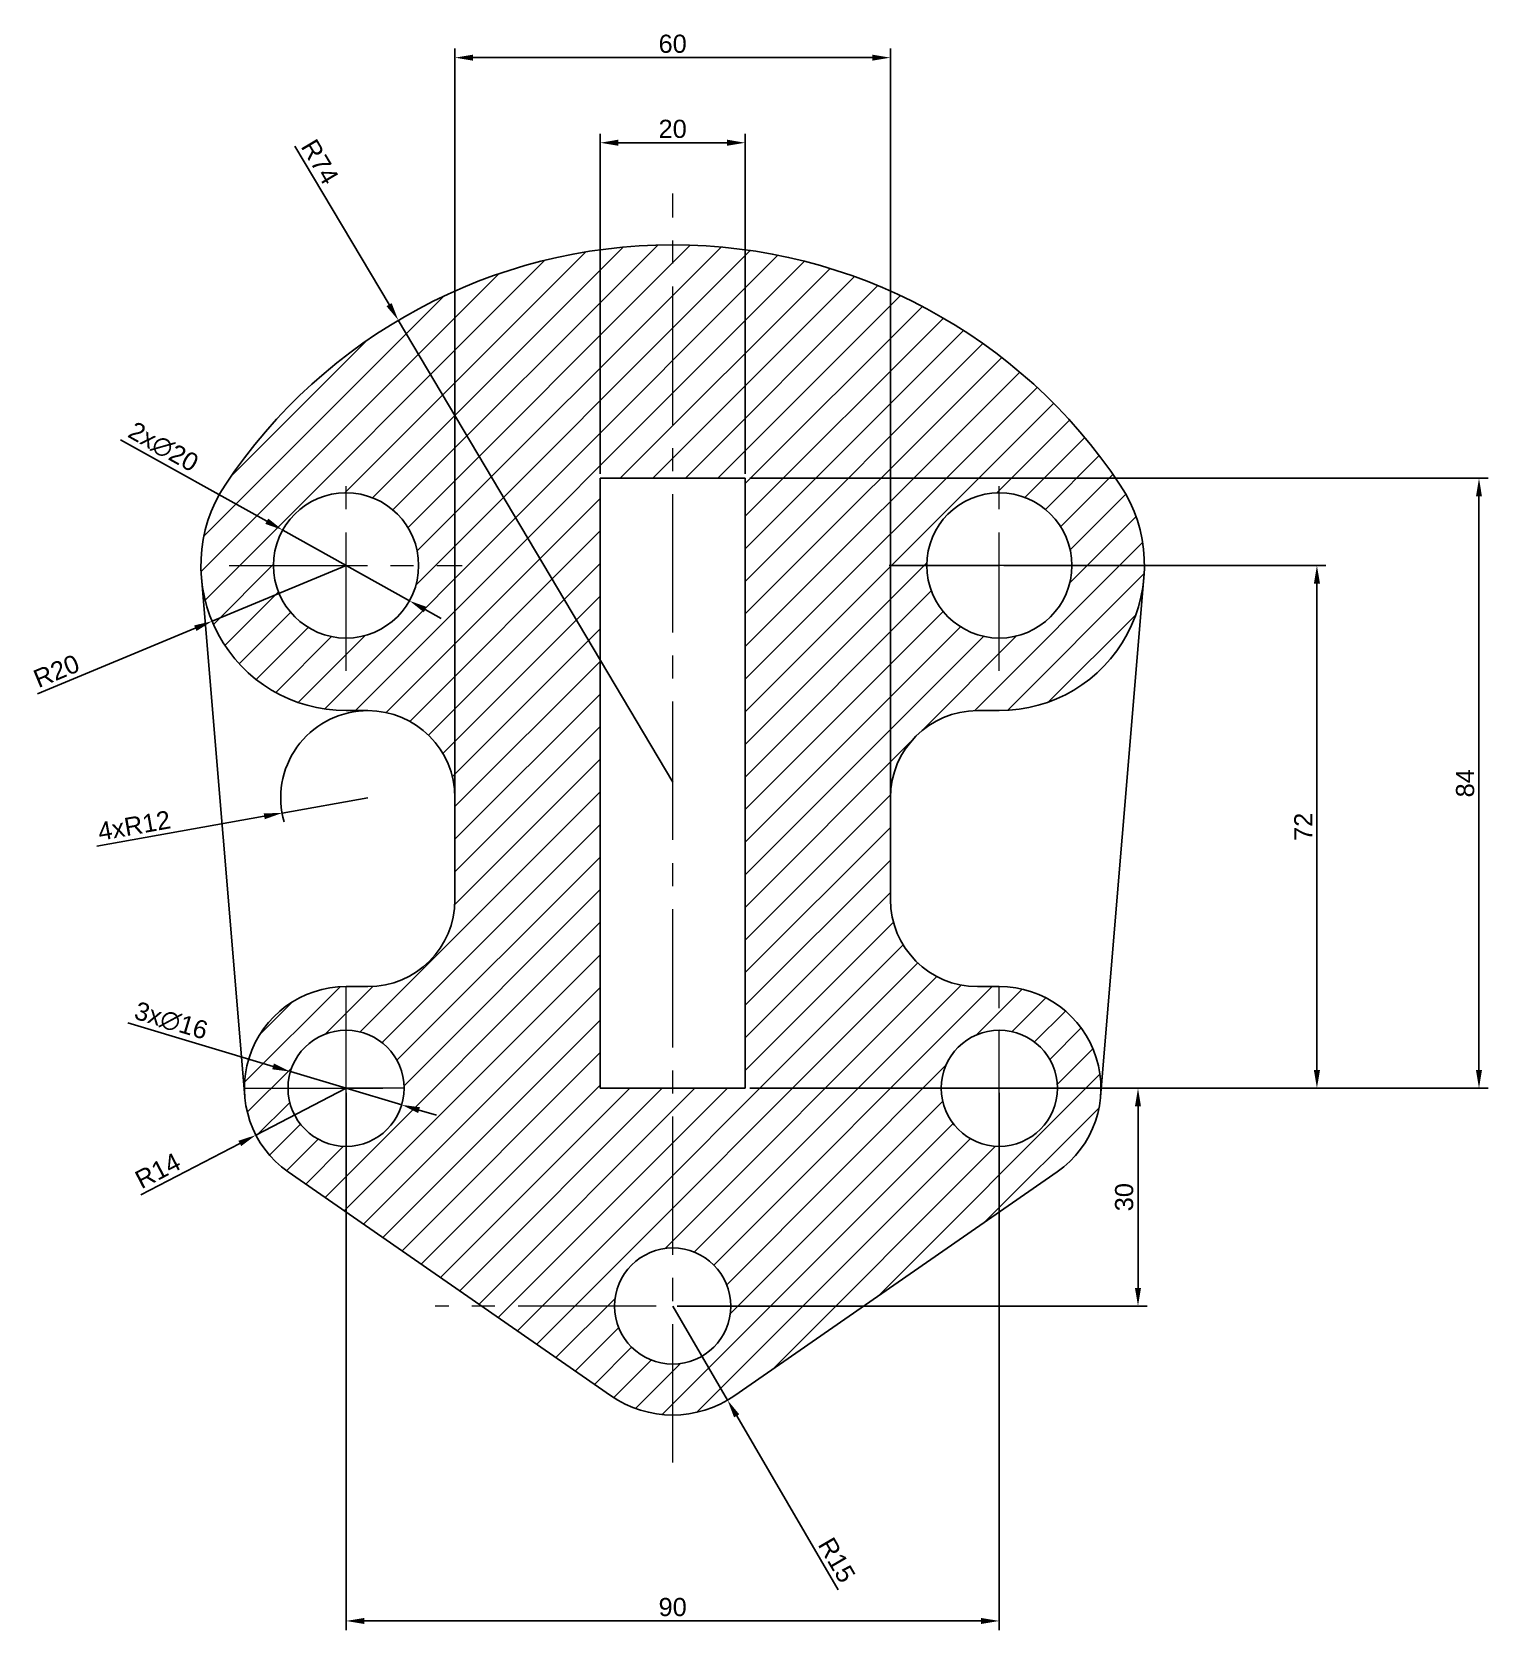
# Model space of a CAD drawing. Header units: millimetres. Extents: x 3575 to 3776, y 1240 to 1460.
import ezdxf

# ---------------------------------------------------------------- set-up
doc = ezdxf.new("R2010")
doc.units = ezdxf.units.MM
doc.linetypes.add('CENTER2', pattern=[28.575, 19.05, -3.175, 3.175, -3.175])
for name, color, linetype, lineweight in [('Konstrukcyjna', 250, 'Continuous', 25), ('Osie symetrii', 1, 'CENTER2', 13), ('Wymiary', 3, 'Continuous', 13)]:
    doc.layers.add(name, color=color, linetype=linetype, lineweight=lineweight)
doc.styles.get("Standard").update_dxf_attribs({"font": 'arial.ttf'})
doc.dimstyles.new('ISO-25', dxfattribs={"dimtxt": 2.5, "dimasz": 2.5, "dimexe": 1.25, "dimexo": 0.625, "dimtad": 1, "dimtxsty": 'Standard', "dimcen": 2.5, "dimadec": 0, "dimazin": 0, "dimtfac": 1, "dimtmove": 0, "dimatfit": 3, "dimfxl": 1, "dimarcsym": 0})

# ---------------------------------------------------------------- blocks, each defined once
blk = doc.blocks.new('*D3')
at = {"layer": 'Defpoints', "color": 0, "transparency": 16777216}
for p in [(3673.36, 1445.1), (3653.36, 1398.89), (3673.36, 1398.89)]:
    blk.add_point(p, dxfattribs=at)
at = {"layer": 'Wymiary', "color": 0, "lineweight": -2, "transparency": 16777216}
for p, q in [((3653.36, 1399.52), (3653.36, 1446.35)), ((3673.36, 1399.52), (3673.36, 1446.35)), ((3655.86, 1445.1), (3670.86, 1445.1))]:
    blk.add_line(p, q, dxfattribs=at)
at = {"layer": 'Wymiary', "color": 0, "transparency": 16777216}
for points in [[(3655.86, 1445.52), (3655.86, 1444.69), (3653.36, 1445.1)], [(3670.86, 1445.52), (3670.86, 1444.69), (3673.36, 1445.1)]]:
    blk.add_solid(points, dxfattribs=at)
at = {"layer": 'Wymiary', "color": 0, "transparency": 16777216, "insert": (3663.36, 1447), "char_height": 2.5, "attachment_point": 5}
blk.add_mtext('20', dxfattribs=at)
blk = doc.blocks.new('*D4')
at = {"layer": 'Defpoints', "color": 0, "transparency": 16777216}
for p in [(3693.36, 1456.82), (3633.36, 1354.89), (3693.36, 1354.89)]:
    blk.add_point(p, dxfattribs=at)
at = {"layer": 'Wymiary', "color": 0, "lineweight": -2, "transparency": 16777216}
for p, q in [((3633.36, 1355.52), (3633.36, 1458.07)), ((3693.36, 1355.52), (3693.36, 1458.07)), ((3635.86, 1456.82), (3690.86, 1456.82))]:
    blk.add_line(p, q, dxfattribs=at)
at = {"layer": 'Wymiary', "color": 0, "transparency": 16777216}
for points in [[(3635.86, 1457.23), (3635.86, 1456.4), (3633.36, 1456.82)], [(3690.86, 1457.23), (3690.86, 1456.4), (3693.36, 1456.82)]]:
    blk.add_solid(points, dxfattribs=at)
at = {"layer": 'Wymiary', "color": 0, "transparency": 16777216, "insert": (3663.36, 1458.72), "char_height": 2.5, "attachment_point": 5}
blk.add_mtext('60', dxfattribs=at)
blk = doc.blocks.new('*D5')
at = {"layer": 'Defpoints', "color": 0, "transparency": 16777216}
for p in [(3663.36, 1284.89), (3670.92, 1271.93)]:
    blk.add_point(p, dxfattribs=at)
at = {"layer": 'Wymiary', "color": 0, "lineweight": -2, "transparency": 16777216}
for p, q in [((3663.36, 1284.89), (3670.92, 1271.93)), ((3686.15, 1245.83), (3672.18, 1269.77))]:
    blk.add_line(p, q, dxfattribs=at)
at = {"layer": 'Wymiary', "color": 0, "transparency": 16777216}
blk.add_solid([(3672.54, 1269.98), (3671.82, 1269.56), (3670.92, 1271.93)], dxfattribs=at)
at = {"layer": 'Wymiary', "color": 0, "transparency": 16777216, "insert": (3685.97, 1249.91), "char_height": 2.5, "attachment_point": 5, "rotation": 300.2523}
blk.add_mtext('R15', dxfattribs=at)
blk = doc.blocks.new('*D6')
at = {"layer": 'Defpoints', "color": 0, "transparency": 16777216}
for p in [(3625.56, 1420.66), (3663.36, 1357.04)]:
    blk.add_point(p, dxfattribs=at)
at = {"layer": 'Wymiary', "color": 0, "lineweight": -2, "transparency": 16777216}
for p, q in [((3611.32, 1444.63), (3624.28, 1422.81)), ((3663.36, 1357.04), (3625.56, 1420.66))]:
    blk.add_line(p, q, dxfattribs=at)
at = {"layer": 'Wymiary', "color": 0, "transparency": 16777216}
blk.add_solid([(3624.64, 1423.02), (3623.93, 1422.59), (3625.56, 1420.66)], dxfattribs=at)
at = {"layer": 'Wymiary', "color": 0, "transparency": 16777216, "insert": (3614.77, 1442.48), "char_height": 2.5, "attachment_point": 5, "rotation": 300.7186}
blk.add_mtext('R74', dxfattribs=at)
blk = doc.blocks.new('*D7')
at = {"layer": 'Defpoints', "color": 0, "transparency": 16777216}
for p in [(3708.36, 1386.89), (3708.36, 1314.89), (3752.12, 1314.89)]:
    blk.add_point(p, dxfattribs=at)
at = {"layer": 'Wymiary', "color": 0, "lineweight": -2, "transparency": 16777216}
for p, q in [((3708.99, 1386.89), (3753.37, 1386.89)), ((3752.12, 1384.39), (3752.12, 1317.39)), ((3708.99, 1314.89), (3753.37, 1314.89))]:
    blk.add_line(p, q, dxfattribs=at)
at = {"layer": 'Wymiary', "color": 0, "transparency": 16777216}
for points in [[(3751.7, 1384.39), (3752.54, 1384.39), (3752.12, 1386.89)], [(3751.7, 1317.39), (3752.54, 1317.39), (3752.12, 1314.89)]]:
    blk.add_solid(points, dxfattribs=at)
at = {"layer": 'Wymiary', "color": 0, "transparency": 16777216, "insert": (3750.24, 1350.89), "char_height": 2.5, "attachment_point": 5, "rotation": 90}
blk.add_mtext('72', dxfattribs=at)
blk = doc.blocks.new('*D8')
at = {"layer": 'Defpoints', "color": 0, "transparency": 16777216}
for p in [(3673.36, 1398.89), (3673.36, 1314.89), (3774.45, 1314.89)]:
    blk.add_point(p, dxfattribs=at)
at = {"layer": 'Wymiary', "color": 0, "lineweight": -2, "transparency": 16777216}
for p, q in [((3673.99, 1398.89), (3775.7, 1398.89)), ((3774.45, 1396.39), (3774.45, 1317.39)), ((3673.99, 1314.89), (3775.7, 1314.89))]:
    blk.add_line(p, q, dxfattribs=at)
at = {"layer": 'Wymiary', "color": 0, "transparency": 16777216}
for points in [[(3774.03, 1396.39), (3774.86, 1396.39), (3774.45, 1398.89)], [(3774.03, 1317.39), (3774.86, 1317.39), (3774.45, 1314.89)]]:
    blk.add_solid(points, dxfattribs=at)
at = {"layer": 'Wymiary', "color": 0, "transparency": 16777216, "insert": (3772.55, 1356.89), "char_height": 2.5, "attachment_point": 5, "rotation": 90}
blk.add_mtext('84', dxfattribs=at)
blk = doc.blocks.new('*D9')
at = {"layer": 'Defpoints', "color": 0, "transparency": 16777216}
for p in [(3618.36, 1314.89), (3708.36, 1314.89), (3708.36, 1241.53)]:
    blk.add_point(p, dxfattribs=at)
at = {"layer": 'Wymiary', "color": 0, "lineweight": -2, "transparency": 16777216}
for p, q in [((3618.36, 1314.27), (3618.36, 1240.28)), ((3708.36, 1314.27), (3708.36, 1240.28)), ((3620.86, 1241.53), (3705.86, 1241.53))]:
    blk.add_line(p, q, dxfattribs=at)
at = {"layer": 'Wymiary', "color": 0, "transparency": 16777216}
for points in [[(3620.86, 1241.94), (3620.86, 1241.11), (3618.36, 1241.53)], [(3705.86, 1241.94), (3705.86, 1241.11), (3708.36, 1241.53)]]:
    blk.add_solid(points, dxfattribs=at)
at = {"layer": 'Wymiary', "color": 0, "transparency": 16777216, "insert": (3663.36, 1243.43), "char_height": 2.5, "attachment_point": 5}
blk.add_mtext('90', dxfattribs=at)
blk = doc.blocks.new('*D10')
at = {"layer": 'Defpoints', "color": 0, "transparency": 16777216}
for p in [(3618.36, 1314.89), (3605.94, 1308.44)]:
    blk.add_point(p, dxfattribs=at)
at = {"layer": 'Wymiary', "color": 0, "lineweight": -2, "transparency": 16777216}
for p, q in [((3618.36, 1314.89), (3605.94, 1308.44)), ((3590.08, 1300.22), (3603.72, 1307.29))]:
    blk.add_line(p, q, dxfattribs=at)
at = {"layer": 'Wymiary', "color": 0, "transparency": 16777216}
blk.add_solid([(3603.53, 1307.66), (3603.91, 1306.92), (3605.94, 1308.44)], dxfattribs=at)
at = {"layer": 'Wymiary', "color": 0, "transparency": 16777216, "insert": (3592.42, 1303.55), "char_height": 2.5, "attachment_point": 5, "rotation": 27.427}
blk.add_mtext('R14', dxfattribs=at)
blk = doc.blocks.new('*D11')
at = {"layer": 'Defpoints', "color": 0, "transparency": 16777216}
for p in [(3610.7, 1317.18), (3626.03, 1312.6)]:
    blk.add_point(p, dxfattribs=at)
at = {"layer": 'Wymiary', "color": 0, "lineweight": -2, "transparency": 16777216}
for p, q in [((3588.31, 1323.88), (3608.3, 1317.9)), ((3626.03, 1312.6), (3610.7, 1317.18)), ((3628.42, 1311.88), (3630.82, 1311.17))]:
    blk.add_line(p, q, dxfattribs=at)
at = {"layer": 'Wymiary', "color": 0, "transparency": 16777216}
for points in [[(3608.42, 1318.3), (3608.18, 1317.5), (3610.7, 1317.18)], [(3628.54, 1312.28), (3628.3, 1311.48), (3626.03, 1312.6)]]:
    blk.add_solid(points, dxfattribs=at)
at = {"layer": 'Wymiary', "color": 0, "transparency": 16777216, "insert": (3594.26, 1324.16), "char_height": 2.5, "attachment_point": 5, "rotation": 343.3524}
blk.add_mtext('3x∅16', dxfattribs=at)
blk = doc.blocks.new('*D12')
at = {"layer": 'Defpoints', "color": 0, "transparency": 16777216}
for p in [(3708.36, 1314.89), (3663.36, 1284.89), (3727.47, 1284.89)]:
    blk.add_point(p, dxfattribs=at)
at = {"layer": 'Wymiary', "color": 0, "lineweight": -2, "transparency": 16777216}
for p, q in [((3708.99, 1314.89), (3728.72, 1314.89)), ((3727.47, 1312.39), (3727.47, 1287.39)), ((3663.99, 1284.89), (3728.72, 1284.89))]:
    blk.add_line(p, q, dxfattribs=at)
at = {"layer": 'Wymiary', "color": 0, "transparency": 16777216}
for points in [[(3727.05, 1312.39), (3727.88, 1312.39), (3727.47, 1314.89)], [(3727.05, 1287.39), (3727.88, 1287.39), (3727.47, 1284.89)]]:
    blk.add_solid(points, dxfattribs=at)
at = {"layer": 'Wymiary', "color": 0, "transparency": 16777216, "insert": (3725.57, 1299.89), "char_height": 2.5, "attachment_point": 5, "rotation": 90}
blk.add_mtext('30', dxfattribs=at)
blk = doc.blocks.new('*D13')
at = {"layer": 'Defpoints', "color": 0, "transparency": 16777216}
for p in [(3618.36, 1386.89), (3599.9, 1379.21)]:
    blk.add_point(p, dxfattribs=at)
at = {"layer": 'Wymiary', "color": 0, "lineweight": -2, "transparency": 16777216}
for p, q in [((3618.36, 1386.89), (3599.9, 1379.21)), ((3575.86, 1369.2), (3597.59, 1378.24))]:
    blk.add_line(p, q, dxfattribs=at)
at = {"layer": 'Wymiary', "color": 0, "transparency": 16777216}
blk.add_solid([(3597.43, 1378.63), (3597.75, 1377.86), (3599.9, 1379.21)], dxfattribs=at)
at = {"layer": 'Wymiary', "color": 0, "transparency": 16777216, "insert": (3578.46, 1372.34), "char_height": 2.5, "attachment_point": 5, "rotation": 22.6005}
blk.add_mtext('R20', dxfattribs=at)
blk = doc.blocks.new('*D14')
at = {"layer": 'Defpoints', "color": 0, "transparency": 16777216}
for p in [(3609.63, 1391.76), (3627.1, 1382.02)]:
    blk.add_point(p, dxfattribs=at)
at = {"layer": 'Wymiary', "color": 0, "lineweight": -2, "transparency": 16777216}
for p, q in [((3587.29, 1404.21), (3607.45, 1392.98)), ((3627.1, 1382.02), (3609.63, 1391.76)), ((3629.28, 1380.8), (3631.46, 1379.59))]:
    blk.add_line(p, q, dxfattribs=at)
at = {"layer": 'Wymiary', "color": 0, "transparency": 16777216}
for points in [[(3607.65, 1393.34), (3607.24, 1392.61), (3609.63, 1391.76)], [(3629.48, 1381.17), (3629.08, 1380.44), (3627.1, 1382.02)]]:
    blk.add_solid(points, dxfattribs=at)
at = {"layer": 'Wymiary', "color": 0, "transparency": 16777216, "insert": (3593.18, 1403.19), "char_height": 2.5, "attachment_point": 5, "rotation": 330.8587}
blk.add_mtext('2x∅20', dxfattribs=at)
blk = doc.blocks.new('*D15')
at = {"layer": 'Defpoints', "color": 0, "transparency": 16777216}
for p in [(3621.36, 1354.89), (3609.55, 1352.79)]:
    blk.add_point(p, dxfattribs=at)
at = {"layer": 'Wymiary', "color": 0, "lineweight": -2, "transparency": 16777216}
for p, q in [((3621.36, 1354.89), (3609.55, 1352.79)), ((3584.02, 1348.25), (3607.09, 1352.35))]:
    blk.add_line(p, q, dxfattribs=at)
blk.add_arc((3621.36, 1354.89), 12, 92.9842, 196.058, dxfattribs=at)
at = {"layer": 'Wymiary', "color": 0, "transparency": 16777216}
blk.add_solid([(3607.01, 1352.76), (3607.16, 1351.94), (3609.55, 1352.79)], dxfattribs=at)
at = {"layer": 'Wymiary', "color": 0, "transparency": 16777216, "insert": (3589.17, 1351.07), "char_height": 2.5, "attachment_point": 5, "rotation": 10.0896}
blk.add_mtext('4xR12', dxfattribs=at)

msp = doc.modelspace()

# ---------------------------------------------------------------- hatches: boundary and pattern name
at = {"layer": 'Konstrukcyjna'}
h = msp.add_hatch(dxfattribs=at)
h.set_pattern_fill('ANSI31', color=256)
h.set_pattern_definition([(45, (3663.3628, 1284.8912), (-2.245064, 2.245064), [])])
h.paths.add_polyline_path([(3725.029, 1397.947, 0.536675), (3601.696, 1397.947, 0.5982347), (3618.363, 1366.891), (3621.363, 1366.891, -0.4142136), (3633.363, 1354.891), (3633.363, 1340.891, -0.4142136), (3621.363, 1328.891), (3618.363, 1328.891, 0.7349121), (3610.383, 1303.388), (3654.813, 1272.566, 0.3128974), (3671.913, 1272.566), (3716.343, 1303.388, 0.7349121), (3708.363, 1328.891), (3705.363, 1328.891, -0.4142136), (3693.363, 1340.891), (3693.363, 1354.891, -0.4142136), (3705.363, 1366.891), (3708.363, 1366.891, 0.5982347)])
h.paths.add_polyline_path([(3628.363, 1386.891, -1), (3608.363, 1386.891, -1)], flags=16)
h.paths.add_polyline_path([(3653.363, 1398.891), (3673.363, 1398.891), (3673.363, 1314.891), (3653.363, 1314.891)], flags=16)
h.paths.add_polyline_path([(3718.363, 1386.891, -1), (3698.363, 1386.891, -1)], flags=16)
h.paths.add_polyline_path([(3626.363, 1314.891, -1), (3610.363, 1314.891, -1)], flags=16)
h.paths.add_polyline_path([(3716.363, 1314.891, -1), (3700.363, 1314.891, -1)], flags=16)
h.paths.add_polyline_path([(3671.363, 1284.891, -1), (3655.363, 1284.891, -1)], flags=16)

# ---------------------------------------------------------------- linework, layer by layer
for p, q in [((3653.363, 1398.891), (3673.363, 1398.891)), ((3653.363, 1314.891), (3653.363, 1398.891)), ((3673.363, 1398.891), (3673.363, 1314.891)), ((3598.432, 1385.225), (3604.411, 1313.725)), ((3722.314, 1313.725), (3728.293, 1385.225)), ((3621.363, 1366.891), (3618.363, 1366.891)), ((3705.363, 1366.891), (3708.363, 1366.891)), ((3633.363, 1340.891), (3633.363, 1354.891)), ((3693.363, 1340.891), (3693.363, 1354.891)), ((3618.363, 1328.891), (3618.363, 1328.891)), ((3618.363, 1328.891), (3621.363, 1328.891)), ((3708.363, 1328.891), (3705.363, 1328.891)), ((3673.363, 1314.891), (3653.363, 1314.891)), ((3610.383, 1303.388), (3654.813, 1272.566)), ((3671.913, 1272.566), (3716.343, 1303.388))]:
    msp.add_line(p, q, dxfattribs=at)
for centre, radius in [((3618.363, 1386.891), 10), ((3708.363, 1386.891), 10), ((3618.363, 1314.891), 8), ((3708.363, 1314.891), 8), ((3663.363, 1284.891), 8)]:
    msp.add_circle(centre, radius, dxfattribs=at)
for centre, radius, start, end in [((3663.363, 1357.042), 74, 33.55731, 146.44269), ((3618.363, 1386.891), 20, 146.44269, 270), ((3708.363, 1386.891), 20, 270, 33.55731), ((3621.363, 1354.891), 12, 0, 90), ((3705.363, 1354.891), 12, 90, 180), ((3621.363, 1340.891), 12, 270, 0), ((3705.363, 1340.891), 12, 180, 270), ((3618.363, 1314.891), 14, 90, 235.25047), ((3708.363, 1314.891), 14, 304.74953, 90), ((3663.363, 1284.891), 15, 235.25047, 304.74953)]:
    msp.add_arc(centre, radius, start, end, dxfattribs=at)
at = {"layer": 'Osie symetrii'}
for p, q in [((3663.363, 1263.361), (3663.363, 1438.13)), ((3618.363, 1372.392), (3618.363, 1400.451)), ((3708.363, 1372.392), (3708.363, 1399.916)), ((3602.271, 1386.891), (3634.364, 1386.891)), ((3708.363, 1386.891), (3693.201, 1386.891)), ((3693.201, 1386.891), (3708.363, 1386.891)), ((3721.818, 1386.891), (3708.363, 1386.891)), ((3618.363, 1314.891), (3618.363, 1328.891)), ((3708.363, 1303.713), (3708.363, 1328.891)), ((3604.363, 1314.891), (3626.363, 1314.891)), ((3618.363, 1297.852), (3618.363, 1314.891)), ((3626.363, 1314.891), (3618.363, 1314.891)), ((3716.363, 1314.891), (3696.411, 1314.891)), ((3689.679, 1284.891), (3630.62, 1284.891))]:
    msp.add_line(p, q, dxfattribs=at)

# ---------------------------------------------------------------- dimensions: what is measured, and where the dimension line sits
at = {"layer": 'Wymiary'}
for base, p1, p2, angle, picture, middle in [((3693.363, 1456.816), (3633.363, 1354.891), (3693.363, 1354.891), 180, '*D4', (3663.363, 1458.718)), ((3774.447, 1314.891), (3673.363, 1398.891), (3673.363, 1314.891), 90, '*D8', (3772.546, 1356.891)), ((3752.12, 1314.891), (3708.363, 1386.891), (3708.363, 1314.891), 90, '*D7', (3750.24, 1350.891)), ((3727.468, 1284.891), (3708.363, 1314.891), (3663.363, 1284.891), 90, '*D12', (3725.566, 1299.891))]:
    dim = msp.add_linear_dim(base=base, p1=p1, p2=p2, angle=angle, dimstyle='ISO-25', dxfattribs=at)
    dim.commit()
    dim.dimension.update_dxf_attribs({"geometry": picture, "text_midpoint": middle})
for base, p1, p2, picture, middle in [((3673.363, 1445.103), (3653.363, 1398.891), (3673.363, 1398.891), '*D3', (3663.363, 1447.004)), ((3708.363, 1241.528), (3618.363, 1314.891), (3708.363, 1314.891), '*D9', (3663.363, 1243.429))]:
    dim = msp.add_linear_dim(base=base, p1=p1, p2=p2, dimstyle='ISO-25', dxfattribs=at)
    dim.commit()
    dim.dimension.update_dxf_attribs({"geometry": picture, "text_midpoint": middle})
for center, mpoint, picture, middle in [((3663.363, 1357.042), (3625.562, 1420.658), '*D6', (3613.162, 1441.526)), ((3618.363, 1386.891), (3599.899, 1379.205), '*D13', (3579.193, 1370.586)), ((3618.363, 1314.891), (3605.936, 1308.443), '*D10', (3593.286, 1301.878)), ((3663.363, 1284.891), (3670.92, 1271.934), '*D5', (3684.323, 1248.954))]:
    dim = msp.add_radius_dim(center=center, mpoint=mpoint, dimstyle='ISO-25', dxfattribs=at)
    dim.commit()
    dim.dimension.update_dxf_attribs({"geometry": picture, "text_midpoint": middle, "dimtype": 164})
for p1, p2, text, picture, middle in [((3627.097, 1382.022), (3609.629, 1391.761), '2x<>', '*D14', (3592.217, 1401.469)), ((3626.027, 1312.599), (3610.698, 1317.183), '3x<>', '*D11', (3593.695, 1322.267))]:
    dim = msp.add_diameter_dim_2p(p1=p1, p2=p2, text=text, dimstyle='ISO-25', dxfattribs=at)
    dim.commit()
    dim.dimension.update_dxf_attribs({"geometry": picture, "text_midpoint": middle, "dimtype": 163})
dim = msp.add_radius_dim(center=(3621.363, 1354.891), mpoint=(3609.548, 1352.789), text='4x<>', dimstyle='ISO-25', dxfattribs=at)
dim.commit()
dim.dimension.update_dxf_attribs({"geometry": '*D15', "text_midpoint": (3589.495, 1349.221), "dimtype": 164})

doc.saveas('drawing.dxf')
